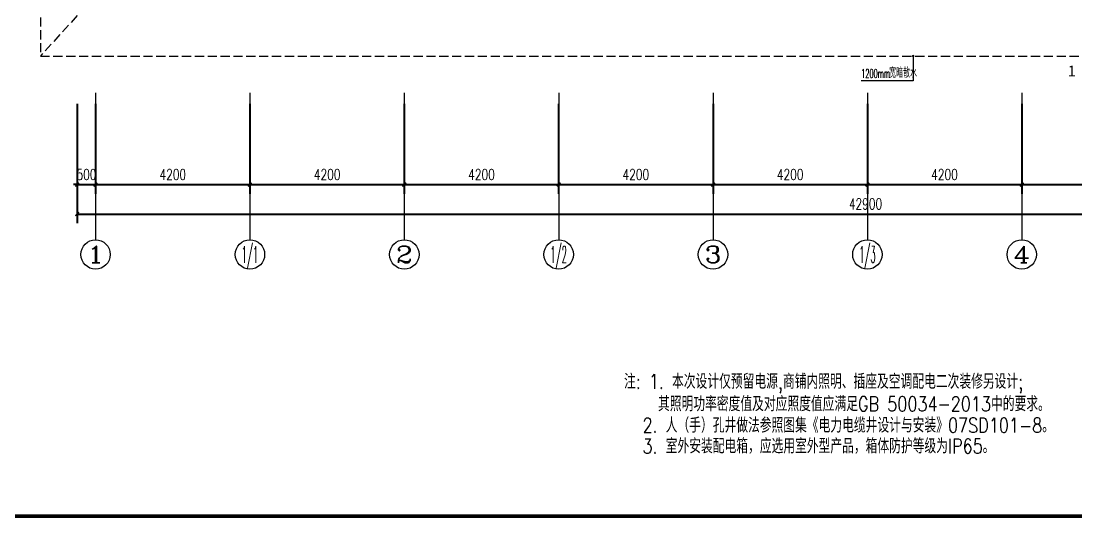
# Model space of a CAD drawing. Extents: x 679383 to 1725648, y -4158549 to 860327.
# Drawn here: x 753290 to 781990, y -2200783 to -2187265 of the extents above; entities that cross this region are included whole.
import ezdxf
from ezdxf.enums import TextEntityAlignment as Align

# ---------------------------------------------------------------- set-up
doc = ezdxf.new("R2010")
doc.units = 0
doc.header["$LTSCALE"] = 1000
doc.header["$MEASUREMENT"] = 0
doc.linetypes.add('DASH', pattern=[0.35, 0.25, -0.1])
doc.layers.get('Defpoints').update_dxf_attribs({"color": 8})
for name, color, linetype in [('!!DIM-照明', 7, 'Continuous'), ('A-TEXT(文字)', 8, 'Continuous'), ('AXIS', 8, 'Continuous'), ('AXIS_TEXT', 8, 'Continuous'), ('C-AXIS(轴号)', 8, 'Continuous'), ('C-AXIS-T(字)', 8, 'Continuous'), ('DIM_LEAD', 8, 'Continuous'), ('PUB_TEXT', 8, 'Continuous'), ('卫生间', 8, 'Continuous'), ('图框', 140, 'Continuous')]:
    doc.layers.add(name, color=color, linetype=linetype)
doc.layers.add('WALL', color=8, linetype='Continuous', lineweight=40)
doc.styles.add('_TCH_AXIS', font='COMPLEX', dxfattribs={"bigfont": 'GBCBIG'})
doc.styles.add('_TCH_DIM', font='SIMPLEX.shx', dxfattribs={"width": 0.7, "bigfont": 'GBCBIG.shx'})
doc.styles.add('_TCH_DIM_T3', font='SIMPLEX', dxfattribs={"width": 0.705882, "bigfont": 'GBCBIG'})
doc.styles.add('_TCH_LABEL', font='simhei.ttf')
doc.styles.add('_TEL_DIM', font='SIMPLEX', dxfattribs={"width": 0.8, "height": 3.5, "bigfont": 'HZTXT'})
doc.styles.add('COMPLEX', font='COMPLEX')
doc.dimstyles.new('_TCH_ARCH&&100', dxfattribs={"dimtxt": 297.5, "dimasz": 100, "dimexe": 250, "dimexo": 300, "dimgap": 126.25, "dimtad": 1, "dimdec": 0, "dimzin": 0, "dimdsep": 46, "dimtxsty": '_TCH_DIM_T3', "dimblk": 'ARCHTICK', "dimcen": 0.09, "dimclrt": 7, "dimazin": 2, "dimtfac": 1, "dimtdec": 0, "dimtix": 1, "dimtmove": 2, "dimatfit": 3, "dimfxl": 1, "dimtolj": 1, "dimtzin": 0, "dimarcsym": 0})

# ---------------------------------------------------------------- blocks, each defined once
blk = doc.blocks.new('_ArchTick')
at = {"color": 0, "linetype": 'ByBlock', "const_width": 0.4}
blk.add_lwpolyline([(-0.5, -0.5), (0.5, 0.5)], dxfattribs=at)
blk = doc.blocks.new('*D33')
at = {"layer": 'AXIS', "color": 0, "lineweight": -2, "transparency": 16777216}
for p, q in [((1807172, 1141937), (1807172, 1138687)), ((1850072, 1141937), (1850072, 1138687)), ((1807172, 1138937), (1850072, 1138937))]:
    blk.add_line(p, q, dxfattribs=at)
at = {"layer": 'Defpoints', "color": 0, "transparency": 16777216}
for p in [(1807172, 1142237), (1850072, 1142237), (1850072, 1138937)]:
    blk.add_point(p, dxfattribs=at)
at = {"layer": 'AXIS', "color": 0, "lineweight": -2, "transparency": 16777216, "xscale": 100, "yscale": 100, "zscale": 100, "rotation": 180}
blk.add_blockref('_ArchTick', (1807172, 1138937), dxfattribs=at)
at = {"layer": 'AXIS', "color": 0, "lineweight": -2, "transparency": 16777216, "xscale": 100, "yscale": 100, "zscale": 100}
blk.add_blockref('_ArchTick', (1850072, 1138937), dxfattribs=at)
at = {"layer": 'AXIS', "color": 7, "transparency": 16777216, "insert": (1828622, 1139212), "char_height": 297.5, "attachment_point": 5, "style": '_TCH_DIM_T3'}
blk.add_mtext('\\A1;42900', dxfattribs=at)
blk = doc.blocks.new('*D32')
at = {"layer": 'AXIS', "color": 0, "lineweight": -2, "transparency": 16777216}
for p, q in [((1807172, 1141937), (1807172, 1139487)), ((1807672, 1141937), (1807672, 1139487)), ((1807172, 1139737), (1807072, 1139737)), ((1807172, 1139737), (1807672, 1139737)), ((1807672, 1139737), (1807772, 1139737))]:
    blk.add_line(p, q, dxfattribs=at)
at = {"layer": 'Defpoints', "color": 0, "transparency": 16777216}
for p in [(1807172, 1142237), (1807672, 1142237), (1807672, 1139737)]:
    blk.add_point(p, dxfattribs=at)
at = {"layer": 'AXIS', "color": 0, "lineweight": -2, "transparency": 16777216, "xscale": 100, "yscale": 100, "zscale": 100}
blk.add_blockref('_ArchTick', (1807172, 1139737), dxfattribs=at)
at = {"layer": 'AXIS', "color": 0, "lineweight": -2, "transparency": 16777216, "xscale": 100, "yscale": 100, "zscale": 100, "rotation": 180}
blk.add_blockref('_ArchTick', (1807672, 1139737), dxfattribs=at)
at = {"layer": 'AXIS', "color": 7, "transparency": 16777216, "insert": (1807422, 1140012), "char_height": 297.5, "attachment_point": 5, "style": '_TCH_DIM_T3'}
blk.add_mtext('\\A1;500', dxfattribs=at)
blk = doc.blocks.new('*D31')
at = {"layer": 'AXIS', "color": 0, "lineweight": -2, "transparency": 16777216}
for p, q in [((1807672, 1141937), (1807672, 1139487)), ((1811872, 1141937), (1811872, 1139487)), ((1807672, 1139737), (1811872, 1139737))]:
    blk.add_line(p, q, dxfattribs=at)
at = {"layer": 'Defpoints', "color": 0, "transparency": 16777216}
for p in [(1807672, 1142237), (1811872, 1142237), (1811872, 1139737)]:
    blk.add_point(p, dxfattribs=at)
at = {"layer": 'AXIS', "color": 0, "lineweight": -2, "transparency": 16777216, "xscale": 100, "yscale": 100, "zscale": 100, "rotation": 180}
blk.add_blockref('_ArchTick', (1807672, 1139737), dxfattribs=at)
at = {"layer": 'AXIS', "color": 0, "lineweight": -2, "transparency": 16777216, "xscale": 100, "yscale": 100, "zscale": 100}
blk.add_blockref('_ArchTick', (1811872, 1139737), dxfattribs=at)
at = {"layer": 'AXIS', "color": 7, "transparency": 16777216, "insert": (1809772, 1140012), "char_height": 297.5, "attachment_point": 5, "style": '_TCH_DIM_T3'}
blk.add_mtext('\\A1;4200', dxfattribs=at)
blk = doc.blocks.new('*D30')
at = {"layer": 'AXIS', "color": 0, "lineweight": -2, "transparency": 16777216}
for p, q in [((1811872, 1141937), (1811872, 1139487)), ((1816072, 1141937), (1816072, 1139487)), ((1811872, 1139737), (1816072, 1139737))]:
    blk.add_line(p, q, dxfattribs=at)
at = {"layer": 'Defpoints', "color": 0, "transparency": 16777216}
for p in [(1811872, 1142237), (1816072, 1142237), (1816072, 1139737)]:
    blk.add_point(p, dxfattribs=at)
at = {"layer": 'AXIS', "color": 0, "lineweight": -2, "transparency": 16777216, "xscale": 100, "yscale": 100, "zscale": 100, "rotation": 180}
blk.add_blockref('_ArchTick', (1811872, 1139737), dxfattribs=at)
at = {"layer": 'AXIS', "color": 0, "lineweight": -2, "transparency": 16777216, "xscale": 100, "yscale": 100, "zscale": 100}
blk.add_blockref('_ArchTick', (1816072, 1139737), dxfattribs=at)
at = {"layer": 'AXIS', "color": 7, "transparency": 16777216, "insert": (1813972, 1140012), "char_height": 297.5, "attachment_point": 5, "style": '_TCH_DIM_T3'}
blk.add_mtext('\\A1;4200', dxfattribs=at)
blk = doc.blocks.new('*D29')
at = {"layer": 'AXIS', "color": 0, "lineweight": -2, "transparency": 16777216}
for p, q in [((1816072, 1141937), (1816072, 1139487)), ((1820272, 1141937), (1820272, 1139487)), ((1816072, 1139737), (1820272, 1139737))]:
    blk.add_line(p, q, dxfattribs=at)
at = {"layer": 'Defpoints', "color": 0, "transparency": 16777216}
for p in [(1816072, 1142237), (1820272, 1142237), (1820272, 1139737)]:
    blk.add_point(p, dxfattribs=at)
at = {"layer": 'AXIS', "color": 0, "lineweight": -2, "transparency": 16777216, "xscale": 100, "yscale": 100, "zscale": 100, "rotation": 180}
blk.add_blockref('_ArchTick', (1816072, 1139737), dxfattribs=at)
at = {"layer": 'AXIS', "color": 0, "lineweight": -2, "transparency": 16777216, "xscale": 100, "yscale": 100, "zscale": 100}
blk.add_blockref('_ArchTick', (1820272, 1139737), dxfattribs=at)
at = {"layer": 'AXIS', "color": 7, "transparency": 16777216, "insert": (1818172, 1140012), "char_height": 297.5, "attachment_point": 5, "style": '_TCH_DIM_T3'}
blk.add_mtext('\\A1;4200', dxfattribs=at)
blk = doc.blocks.new('*D28')
at = {"layer": 'AXIS', "color": 0, "lineweight": -2, "transparency": 16777216}
for p, q in [((1820272, 1141937), (1820272, 1139487)), ((1824472, 1141937), (1824472, 1139487)), ((1820272, 1139737), (1824472, 1139737))]:
    blk.add_line(p, q, dxfattribs=at)
at = {"layer": 'Defpoints', "color": 0, "transparency": 16777216}
for p in [(1820272, 1142237), (1824472, 1142237), (1824472, 1139737)]:
    blk.add_point(p, dxfattribs=at)
at = {"layer": 'AXIS', "color": 0, "lineweight": -2, "transparency": 16777216, "xscale": 100, "yscale": 100, "zscale": 100, "rotation": 180}
blk.add_blockref('_ArchTick', (1820272, 1139737), dxfattribs=at)
at = {"layer": 'AXIS', "color": 0, "lineweight": -2, "transparency": 16777216, "xscale": 100, "yscale": 100, "zscale": 100}
blk.add_blockref('_ArchTick', (1824472, 1139737), dxfattribs=at)
at = {"layer": 'AXIS', "color": 7, "transparency": 16777216, "insert": (1822372, 1140012), "char_height": 297.5, "attachment_point": 5, "style": '_TCH_DIM_T3'}
blk.add_mtext('\\A1;4200', dxfattribs=at)
blk = doc.blocks.new('*D27')
at = {"layer": 'AXIS', "color": 0, "lineweight": -2, "transparency": 16777216}
for p, q in [((1824472, 1141937), (1824472, 1139487)), ((1828672, 1141937), (1828672, 1139487)), ((1824472, 1139737), (1828672, 1139737))]:
    blk.add_line(p, q, dxfattribs=at)
at = {"layer": 'Defpoints', "color": 0, "transparency": 16777216}
for p in [(1824472, 1142237), (1828672, 1142237), (1828672, 1139737)]:
    blk.add_point(p, dxfattribs=at)
at = {"layer": 'AXIS', "color": 0, "lineweight": -2, "transparency": 16777216, "xscale": 100, "yscale": 100, "zscale": 100, "rotation": 180}
blk.add_blockref('_ArchTick', (1824472, 1139737), dxfattribs=at)
at = {"layer": 'AXIS', "color": 0, "lineweight": -2, "transparency": 16777216, "xscale": 100, "yscale": 100, "zscale": 100}
blk.add_blockref('_ArchTick', (1828672, 1139737), dxfattribs=at)
at = {"layer": 'AXIS', "color": 7, "transparency": 16777216, "insert": (1826572, 1140012), "char_height": 297.5, "attachment_point": 5, "style": '_TCH_DIM_T3'}
blk.add_mtext('\\A1;4200', dxfattribs=at)
blk = doc.blocks.new('*D26')
at = {"layer": 'AXIS', "color": 0, "lineweight": -2, "transparency": 16777216}
for p, q in [((1828672, 1141937), (1828672, 1139487)), ((1832872, 1141937), (1832872, 1139487)), ((1828672, 1139737), (1832872, 1139737))]:
    blk.add_line(p, q, dxfattribs=at)
at = {"layer": 'Defpoints', "color": 0, "transparency": 16777216}
for p in [(1828672, 1142237), (1832872, 1142237), (1832872, 1139737)]:
    blk.add_point(p, dxfattribs=at)
at = {"layer": 'AXIS', "color": 0, "lineweight": -2, "transparency": 16777216, "xscale": 100, "yscale": 100, "zscale": 100, "rotation": 180}
blk.add_blockref('_ArchTick', (1828672, 1139737), dxfattribs=at)
at = {"layer": 'AXIS', "color": 0, "lineweight": -2, "transparency": 16777216, "xscale": 100, "yscale": 100, "zscale": 100}
blk.add_blockref('_ArchTick', (1832872, 1139737), dxfattribs=at)
at = {"layer": 'AXIS', "color": 7, "transparency": 16777216, "insert": (1830772, 1140012), "char_height": 297.5, "attachment_point": 5, "style": '_TCH_DIM_T3'}
blk.add_mtext('\\A1;4200', dxfattribs=at)
blk = doc.blocks.new('*D25')
at = {"layer": 'AXIS', "color": 0, "lineweight": -2, "transparency": 16777216}
for p, q in [((1832872, 1141937), (1832872, 1139487)), ((1837072, 1141937), (1837072, 1139487)), ((1832872, 1139737), (1837072, 1139737))]:
    blk.add_line(p, q, dxfattribs=at)
at = {"layer": 'Defpoints', "color": 0, "transparency": 16777216}
for p in [(1832872, 1142237), (1837072, 1142237), (1837072, 1139737)]:
    blk.add_point(p, dxfattribs=at)
at = {"layer": 'AXIS', "color": 0, "lineweight": -2, "transparency": 16777216, "xscale": 100, "yscale": 100, "zscale": 100, "rotation": 180}
blk.add_blockref('_ArchTick', (1832872, 1139737), dxfattribs=at)
at = {"layer": 'AXIS', "color": 0, "lineweight": -2, "transparency": 16777216, "xscale": 100, "yscale": 100, "zscale": 100}
blk.add_blockref('_ArchTick', (1837072, 1139737), dxfattribs=at)
at = {"layer": 'AXIS', "color": 7, "transparency": 16777216, "insert": (1834972, 1140012), "char_height": 297.5, "attachment_point": 5, "style": '_TCH_DIM_T3'}
blk.add_mtext('\\A1;4200', dxfattribs=at)
blk = doc.blocks.new('_AXISO')
blk.add_circle((0, 0), 0.5)
at = {"layer": 'AXIS_TEXT', "style": 'COMPLEX', "width": 1.041667}
blk.add_attdef('A', text='', height=0.56, dxfattribs=at).set_placement((-0.25, -0.28), (0.25, -0.28), align=Align.FIT)
blk = doc.blocks.new('SADFASDGHH')
at = {"layer": 'C-AXIS(轴号)', "color": 8}
for p, q in [((1807672.2, 1142236.9), (1807672.2, 1138236.9)), ((1811872.2, 1142236.9), (1811872.2, 1138236.9)), ((1816072.2, 1142236.9), (1816072.2, 1138236.9)), ((1820272.2, 1142236.9), (1820272.2, 1138236.9)), ((1824472.2, 1142236.9), (1824472.2, 1138236.9)), ((1828672.2, 1142236.9), (1828672.2, 1138236.9)), ((1832872.2, 1142236.9), (1832872.2, 1138236.9))]:
    blk.add_line(p, q, dxfattribs=at)
at = {"layer": 'DIM_LEAD', "color": 8}
for p, q in [((1829917.4, 1143236.9), (1829917.4, 1142564.7)), ((1829917.4, 1143236.9), (1829917.4, 1142564.7)), ((1829917.4, 1143236.9), (1829917.4, 1142564.7)), ((1829917.4, 1143236.9), (1829917.4, 1142564.7)), ((1829917.4, 1142564.7), (1828504.5, 1142564.7))]:
    blk.add_line(p, q, dxfattribs=at)
at = {"layer": 'DIM_LEAD', "color": 8, "const_width": 32}
blk.add_lwpolyline([(1829917.4, 1143252.9, 1), (1829917.4, 1143220.9, 1)], format="xyb", close=True, dxfattribs=at)
blk.add_lwpolyline([(1829917.4, 1143252.9, 1), (1829917.4, 1143220.9, 1)], format="xyb", close=True, dxfattribs=at)
blk.add_lwpolyline([(1829917.4, 1143252.9, 1), (1829917.4, 1143220.9, 1)], format="xyb", close=True, dxfattribs=at)
blk.add_lwpolyline([(1829917.4, 1143252.9, 1), (1829917.4, 1143220.9, 1)], format="xyb", close=True, dxfattribs=at)
at = {"layer": '卫生间', "color": 8, "linetype": 'DASH'}
for points in [[(1807372.2, 1153736.9), (1806172.2, 1153736.9), (1806172.2, 1143236.9), (1851172.2, 1143236.9), (1851172.2, 1158736.9), (1849972.2, 1158736.9)], [(1807172.2, 1144336.9), (1806172.2, 1143236.9)]]:
    blk.add_lwpolyline(points, dxfattribs=at)
at = {"layer": 'C-AXIS(轴号)', "color": 8}
ref = blk.add_blockref('_AXISO', (1807672.2, 1137836.9), dxfattribs=dict(at, xscale=800, yscale=800, zscale=800))
ref.add_attrib('A', '1', dxfattribs={"layer": 'C-AXIS-T(字)', "height": 452.5, "style": '_TCH_AXIS', "width": 2.333333}).set_placement((1807446, 1137610.6), (1807898.5, 1137610.6), align=Align.FIT)
ref = blk.add_blockref('_AXISO', (1811872.2, 1137836.9), dxfattribs=dict(at, xscale=800, yscale=800, zscale=800))
ref.add_attrib('A', '1/1', dxfattribs={"layer": 'C-AXIS-T(字)', "height": 452.55, "style": '_TCH_AXIS', "width": 0.456522}).set_placement((1811646, 1137610.6), (1812098.5, 1137610.6), align=Align.FIT)
ref = blk.add_blockref('_AXISO', (1816072.2, 1137836.9), dxfattribs=dict(at, xscale=800, yscale=800, zscale=800))
ref.add_attrib('A', '2', dxfattribs={"layer": 'C-AXIS-T(字)', "height": 452.5, "style": '_TCH_AXIS', "width": 1.5}).set_placement((1815846, 1137610.6), (1816298.5, 1137610.6), align=Align.FIT)
ref = blk.add_blockref('_AXISO', (1820272.2, 1137836.9), dxfattribs=dict(at, xscale=800, yscale=800, zscale=800))
ref.add_attrib('A', '1/2', dxfattribs={"layer": 'C-AXIS-T(字)', "height": 452.55, "style": '_TCH_AXIS', "width": 0.411765}).set_placement((1820046, 1137610.6), (1820498.5, 1137610.6), align=Align.FIT)
ref = blk.add_blockref('_AXISO', (1824472.2, 1137836.9), dxfattribs=dict(at, xscale=800, yscale=800, zscale=800))
ref.add_attrib('A', '3', dxfattribs={"layer": 'C-AXIS-T(字)', "height": 452.5, "style": '_TCH_AXIS', "width": 1.5}).set_placement((1824246, 1137610.6), (1824698.5, 1137610.6), align=Align.FIT)
ref = blk.add_blockref('_AXISO', (1828672.2, 1137836.9), dxfattribs=dict(at, xscale=800, yscale=800, zscale=800))
ref.add_attrib('A', '1/3', dxfattribs={"layer": 'C-AXIS-T(字)', "height": 452.55, "style": '_TCH_AXIS', "width": 0.411765}).set_placement((1828446, 1137610.6), (1828898.5, 1137610.6), align=Align.FIT)
ref = blk.add_blockref('_AXISO', (1832872.2, 1137836.9), dxfattribs=dict(at, xscale=800, yscale=800, zscale=800))
ref.add_attrib('A', '4', dxfattribs={"layer": 'C-AXIS-T(字)', "height": 452.5, "style": '_TCH_AXIS', "width": 1.3125}).set_placement((1832646, 1137610.6), (1833098.5, 1137610.6), align=Align.FIT)
at = {"layer": 'A-TEXT(文字)', "color": 8, "style": '_TCH_LABEL'}
blk.add_text('1', height=300.4, dxfattribs=at).set_placement((1834133.9, 1142683.9))
at = {"layer": 'PUB_TEXT', "color": 8, "style": '_TCH_DIM'}
for s, height, width, p in [('1200mm', 238, 0.494118, (1828504.5, 1142644.8)), ('宽暗散水', 270.07, 0.7, (1829266.1, 1142644.8))]:
    blk.add_text(s, height=height, dxfattribs=dict(at, width=width)).set_placement(p)
at = {"layer": 'AXIS', "color": 8}
for p1, p2, distance, picture, middle in [((1807172.2, 1142236.9), (1807672.2, 1142236.9), -2500, '*D32', (1807422.2, 1140011.9)), ((1807172.2, 1142236.9), (1850072.2, 1142236.9), -3300, '*D33', (1828622.2, 1139211.9)), ((1807672.2, 1142236.9), (1811872.2, 1142236.9), -2500, '*D31', (1809772.2, 1140011.9)), ((1811872.2, 1142236.9), (1816072.2, 1142236.9), -2500, '*D30', (1813972.2, 1140011.9)), ((1816072.2, 1142236.9), (1820272.2, 1142236.9), -2500, '*D29', (1818172.2, 1140011.9)), ((1820272.2, 1142236.9), (1824472.2, 1142236.9), -2500, '*D28', (1822372.2, 1140011.9)), ((1824472.2, 1142236.9), (1828672.2, 1142236.9), -2500, '*D27', (1826572.2, 1140011.9)), ((1828672.2, 1142236.9), (1832872.2, 1142236.9), -2500, '*D26', (1830772.2, 1140011.9)), ((1832872.2, 1142236.9), (1837072.2, 1142236.9), -2500, '*D25', (1834972.2, 1140011.9))]:
    dim = blk.add_aligned_dim(p1=p1, p2=p2, distance=distance, dimstyle='_TCH_ARCH&&100', dxfattribs=at)
    dim.commit()
    dim.dimension.update_dxf_attribs({"geometry": picture, "text_midpoint": middle})

msp = doc.modelspace()

# ---------------------------------------------------------------- linework, layer by layer
at = {"layer": '图框', "const_width": 100}
msp.add_lwpolyline([(741395, -2200733), (812195, -2200733), (812195, -2160733), (741395, -2160733)], close=True, dxfattribs=at)

# ---------------------------------------------------------------- block references
at = {"layer": 'WALL'}
msp.add_blockref('SADFASDGHH', (-1052356, -3331452), dxfattribs=at)

# ---------------------------------------------------------------- texts
at = {"layer": '!!DIM-照明', "style": '_TEL_DIM', "width": 0.8}
for s, p in [('注: 1. 本次设计仅预留电源,商铺内照明、插座及空调配电二次装修另设计;', (769694, -2197271, 0)), ('其照明功率密度值及对应照度值应满足GB 50034-2013中的要求。', (770620, -2197882, 0)), ('2. 人（手）孔井做法参照图集《电力电缆井设计与安装》07SD101-8。', (770198, -2198463, 0)), ('3. 室外安装配电箱，应选用室外型产品，箱体防护等级为IP65。', (770198, -2199028, 0))]:
    msp.add_text(s, height=400, dxfattribs=at).set_placement(p)

doc.saveas('drawing.dxf')
